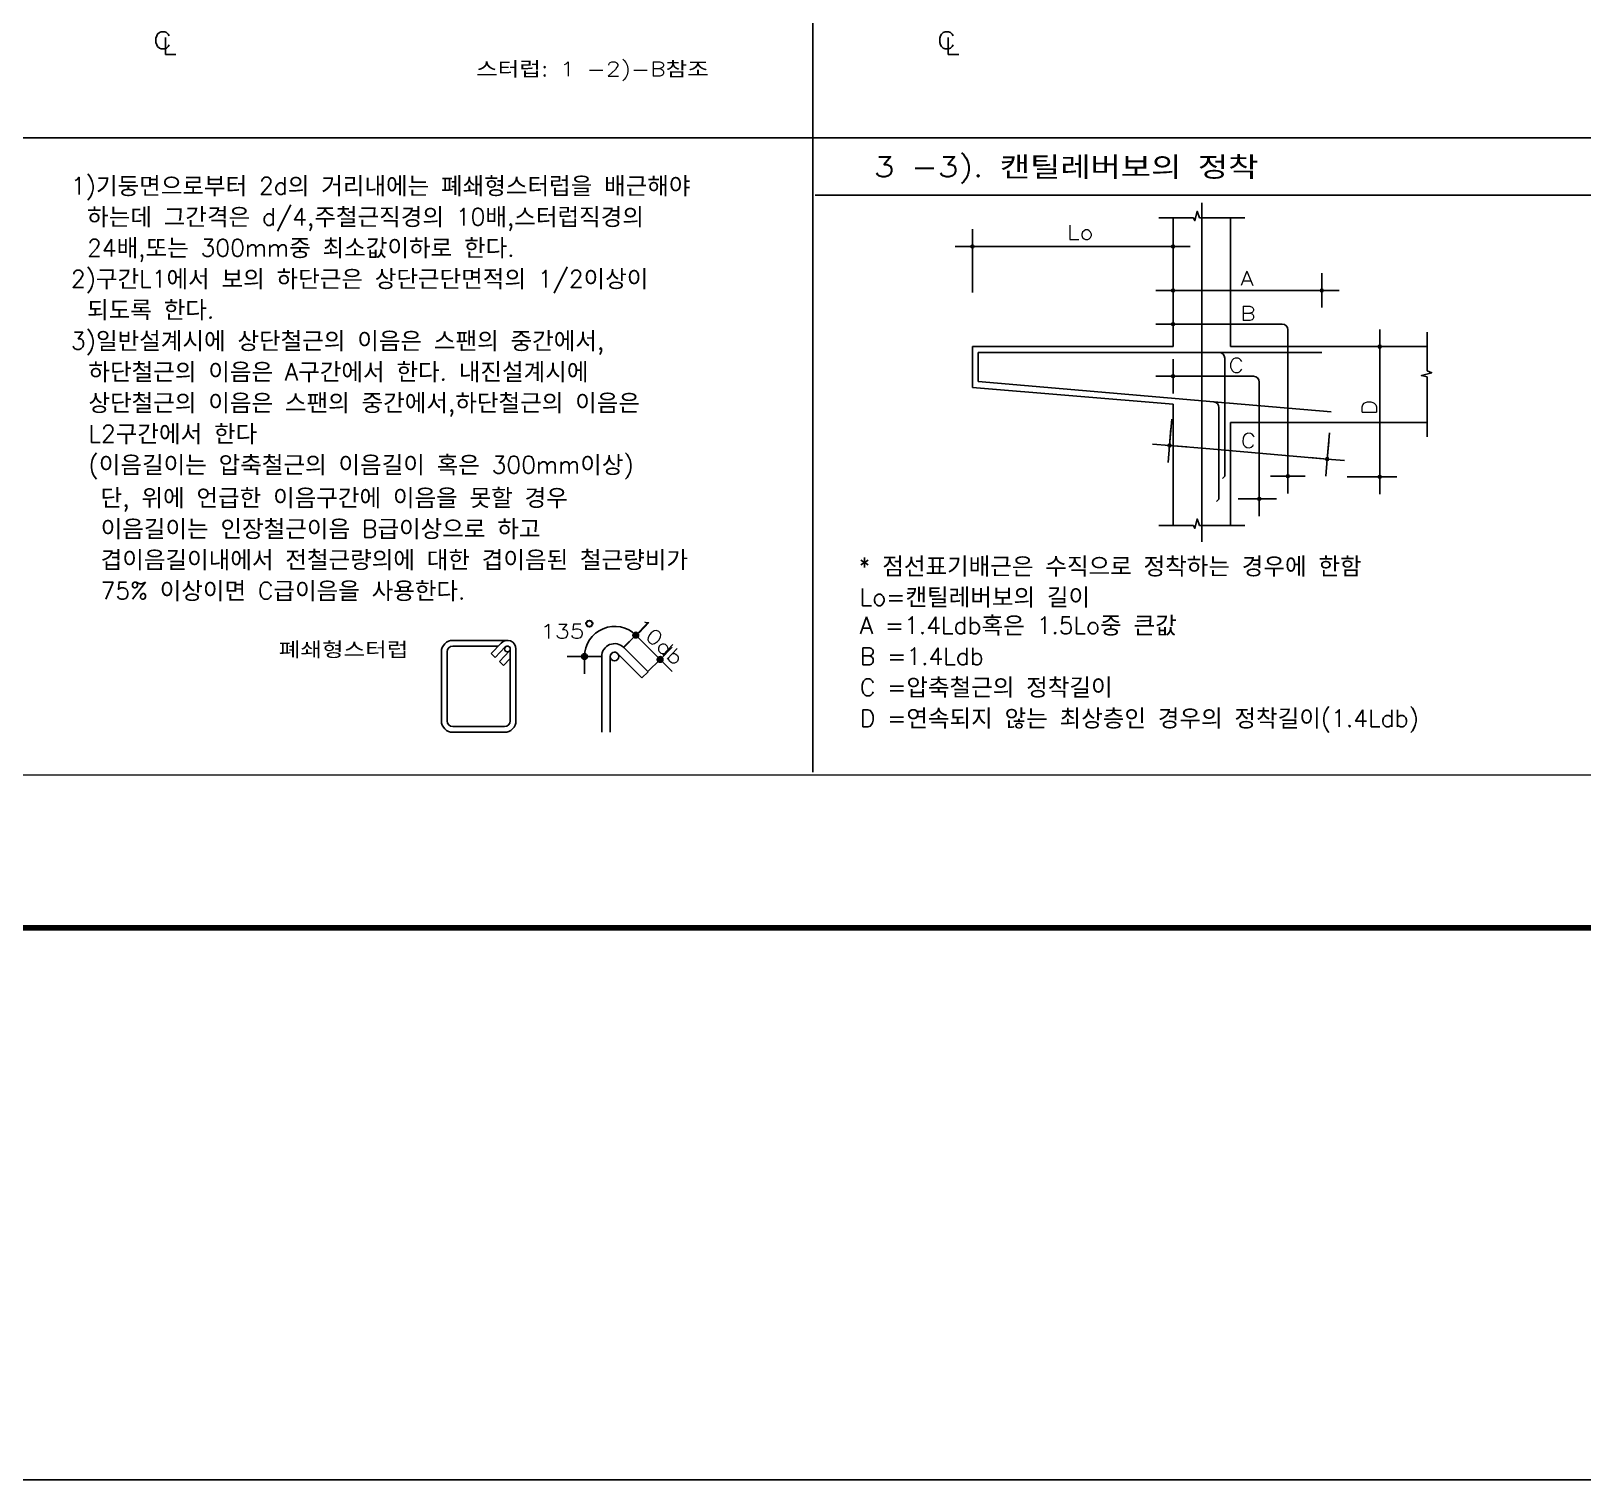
# Model space of a CAD drawing. Header units: millimetres. Extents: x 2237537 to 2823092, y 532110 to 734861.
# Drawn here: x 2576003 to 2597510, y 532110 to 552192 of the extents above; entities that cross this region are included whole.
import ezdxf
from ezdxf.lldxf.tags import DXFTag

# ---------------------------------------------------------------- set-up
doc = ezdxf.new("R2010")
doc.units = ezdxf.units.MM
doc.header["$LTSCALE"] = 300
doc.header["$MEASUREMENT"] = 0
doc.layers.get('0').update_dxf_attribs({"lineweight": 0})
for name, color, linetype in [('1', 1, 'DASHED'), ('2', 2, 'Continuous'), ('3', 3, 'Continuous'), ('4', 4, 'Continuous'), ('5', 3, 'Continuous'), ('CEN', 1, 'CEN'), ('FORM', 4, 'Continuous')]:
    doc.layers.add(name, color=color, linetype=linetype)
doc.layers.add('text', color=7, linetype='Continuous', lineweight=30)
doc.styles.add('HS', font='romans__.ttf', dxfattribs={"width": 1.1, "bigfont": 'ghs'})
tags = doc.linetypes.add('CEN', pattern=[62, 60, -1, 0, -1]).pattern_tags.tags
tags[10:11] = [DXFTag(74, 4), DXFTag(75, 0), DXFTag(340, '0'), DXFTag(46, 1.0), DXFTag(50, 0.0), DXFTag(44, 0.0), DXFTag(45, 0.0)]
tags[8:9] = [DXFTag(74, 4), DXFTag(75, 0), DXFTag(340, '0'), DXFTag(46, 1.0), DXFTag(50, 0.0), DXFTag(44, 0.0), DXFTag(45, 0.0)]
tags[6:7] = [DXFTag(74, 4), DXFTag(75, 0), DXFTag(340, '0'), DXFTag(46, 1.0), DXFTag(50, 0.0), DXFTag(44, 0.0), DXFTag(45, 0.0)]
tags[4:5] = [DXFTag(74, 4), DXFTag(75, 0), DXFTag(340, '0'), DXFTag(46, 1.0), DXFTag(50, 0.0), DXFTag(44, 0.0), DXFTag(45, 0.0)]
tags = doc.linetypes.add('DASHED', pattern=[3, 2, -1]).pattern_tags.tags
tags[6:7] = [DXFTag(74, 4), DXFTag(75, 0), DXFTag(340, '0'), DXFTag(46, 1.0), DXFTag(50, 0.0), DXFTag(44, 0.0), DXFTag(45, 0.0)]
tags[4:5] = [DXFTag(74, 4), DXFTag(75, 0), DXFTag(340, '0'), DXFTag(46, 1.0), DXFTag(50, 0.0), DXFTag(44, 0.0), DXFTag(45, 0.0)]
tags = doc.linetypes.add('HIDDEN', pattern=[2, 1, -1]).pattern_tags.tags
tags[6:7] = [DXFTag(74, 4), DXFTag(75, 0), DXFTag(340, '0'), DXFTag(46, 1.0), DXFTag(50, 0.0), DXFTag(44, 0.0), DXFTag(45, 0.0)]
tags[4:5] = [DXFTag(74, 4), DXFTag(75, 0), DXFTag(340, '0'), DXFTag(46, 1.0), DXFTag(50, 0.0), DXFTag(44, 0.0), DXFTag(45, 0.0)]

# ---------------------------------------------------------------- blocks, each defined once
blk = doc.blocks.new('P')
at = {"layer": '2'}
for q in [(0, 600), (-600, 0), (600, 0), (0, -600)]:
    blk.add_line((0, 0), q, dxfattribs=at)
at = {"layer": '4'}
for radius in [50, 25]:
    blk.add_circle((0, 0), radius, dxfattribs=at)
blk = doc.blocks.new('FORM')
at = {"layer": 'FORM', "flags": 128}
blk.add_lwpolyline([(162564, 26543), (159542, 26543), (159542, 23521), (162564, 23521), (162564, 58478), (159542, 58478), (159542, 55456), (162564, 55456), (162564, 58478), (115719, 58478), (115719, 55456), (118742, 55456), (118742, 58478), (115719, 58478), (115719, 23521), (118742, 23521), (118742, 26543), (115719, 26543), (115719, 23521), (162564, 23521)], dxfattribs=at)
at = {"layer": 'FORM', "const_width": 37.8}
blk.add_lwpolyline([(120245, 27347), (120245, 54452), (159038, 54452), (159038, 27347)], close=True, dxfattribs=at)

msp = doc.modelspace()

# ---------------------------------------------------------------- linework, layer by layer
at = {"color": 7}
msp.add_line((2617309.5, 541877.1, -1000), (2555008, 541877.1, -1000), dxfattribs=at)
at = {"layer": '1', "color": 7}
for p, q in [((2598018.2, 550710.9, -1000), (2575724.1, 550710.9, -1000)), ((2598018.2, 549915.5, -1000), (2586871.2, 549915.5, -1000))]:
    msp.add_line(p, q, dxfattribs=at)
at = {"layer": '2'}
for p, q in [((2591631.2, 549603.2, -1000), (2592114.5, 549603.2, -1000)), ((2591830.1, 547817, -1000), (2591830.1, 549603.2, -1000)), ((2592197, 549603.2, -1000), (2592824.3, 549603.2, -1000)), ((2589049, 548569.1, -1000), (2589049, 549205.4, -1000)), ((2589049, 549205.4, -1000), (2591830.1, 549205.4, -1000)), ((2591830.1, 548597, -1000), (2593802.6, 548597, -1000)), ((2591830.1, 548129.4, -1000), (2593341.6, 548129.4, -1000)), ((2593421.1, 546020.5, -1000), (2593421.1, 548049.8, -1000)), ((2595353.4, 548015.8, -1000), (2595353.4, 547484, -1000)), ((2589049, 547253.2, -1000), (2589049, 547817, -1000)), ((2589049, 547817, -1000), (2591830.1, 547817, -1000)), ((2594693.7, 545880.8, -1000), (2594693.7, 547817, -1000)), ((2591830.1, 547406.1, -1000), (2592945.7, 547406.1, -1000)), ((2595353.4, 547398.5, -1000), (2595353.4, 546565.7, -1000)), ((2589049, 547253.2, -1000), (2591830.1, 547021.6, -1000)), ((2593025.2, 545516.9, -1000), (2593025.2, 547326.6, -1000)), ((2591830.1, 545339.1, -1000), (2591830.1, 547021.6, -1000)), ((2591811.9, 546809.9, -1000), (2591780.8, 546447.4, -1000)), ((2593966.2, 546260, -1000), (2593997.2, 546622.6, -1000)), ((2591780.8, 546447.4, -1000), (2592337.6, 546399.6, -1000)), ((2592337.6, 546399.6, -1000), (2593966.2, 546260, -1000)), ((2594244.5, 546011.5, -1000), (2594693.7, 546011.5, -1000)), ((2592729.9, 545707.7, -1000), (2593025.2, 545707.7, -1000)), ((2591631.2, 545339.1, -1000), (2592114.5, 545339.1, -1000)), ((2592197, 545339.1, -1000), (2592824.3, 545339.1, -1000)), ((2584383.7, 543819.6, -1000), (2584552.4, 543988.3, -1000)), ((2584383.7, 543819.6, -1000), (2584215, 543650.8, -1000)), ((2584216.1, 543649.7, -1000), (2584383.7, 543819.6, -1000)), ((2584383.7, 543819.6, -1000), (2584552.4, 543650.8, -1000)), ((2584722.3, 543480.9, -1000), (2584385.8, 543817.5, -1000)), ((2583672.9, 543522.2, -1000), (2583434.3, 543522.2, -1000)), ((2583672.9, 543522.2, -1000), (2583672.9, 543283.6, -1000)), ((2583672.9, 543522.2, -1000), (2583911.5, 543522.2, -1000)), ((2584721.1, 543482.1, -1000), (2584889.9, 543650.8, -1000)), ((2584721.1, 543482.1, -1000), (2584552.4, 543313.4, -1000)), ((2584721.1, 543482.1, -1000), (2584889.9, 543313.4, -1000))]:
    msp.add_line(p, q, dxfattribs=at)
at = {"layer": '2', "linetype": 'HIDDEN'}
for p, q in [((2592625.4, 547817, -1000), (2592625.4, 549603.2, -1000)), ((2592625.4, 547817, -1000), (2595353.4, 547817, -1000)), ((2592625.4, 546764.5, -1000), (2595353.4, 546764.5, -1000)), ((2592625.4, 545339.1, -1000), (2592625.4, 546764.5, -1000))]:
    msp.add_line(p, q, dxfattribs=at)
at = {"layer": '2', "elevation": -1000}
for points in [[(2592114.5, 549603.2), (2592131.9, 549561.1), (2592162.9, 549693), (2592197, 549603.2)], [(2595353.4, 547484), (2595414.3, 547455.7), (2595271.6, 547415.8), (2595353.4, 547398.5)], [(2592114.5, 545339.1), (2592131.9, 545297), (2592162.9, 545428.8), (2592197, 545339.1)]]:
    msp.add_lwpolyline(points, dxfattribs=at)
at = {"layer": '2'}
for centre, radius, start, end in [((2593341.6, 548049.8, -1000), 79.5, 0, 90), ((2592945.7, 547326.6, -1000), 79.5, 0, 90), ((2584090.5, 543522.2, -1000), 417.6, 45, 180)]:
    msp.add_arc(centre, radius, start, end, dxfattribs=at)
at = {"layer": '3', "color": 7}
msp.add_line((2586839.6, 576679.7, -1000), (2586839.6, 541919.1, -1000), dxfattribs=at)
at = {"layer": '4'}
for p, q in [((2589128.6, 547332.7, -1000), (2589128.6, 547737.4, -1000)), ((2589128.6, 547737.4, -1000), (2592466.3, 547737.4, -1000)), ((2592466.3, 547737.4, -1000), (2593892.9, 547737.4, -1000)), ((2589128.6, 547332.7, -1000), (2592393.6, 547052.8, -1000)), ((2592393.6, 547052.8, -1000), (2594022.2, 546913.3, -1000)), ((2582604.5, 543746.3, -1000), (2581848.9, 543746.3, -1000)), ((2582518.3, 543709.6, -1000), (2582378.6, 543563.8, -1000)), ((2581689.8, 543587.3, -1000), (2581689.8, 542631.1, -1000)), ((2581769.3, 543587.3, -1000), (2581769.3, 542631.1, -1000)), ((2582477.3, 543666.8, -1000), (2581848.9, 543666.8, -1000)), ((2582378.6, 543563.8, -1000), (2582436, 543508.7, -1000)), ((2582575.8, 543654.6, -1000), (2582436, 543508.7, -1000)), ((2582633.2, 543599.5, -1000), (2582493.4, 543453.7, -1000)), ((2582644.2, 543496.1, -1000), (2582550.9, 543398.7, -1000)), ((2582644.2, 542631.1, -1000), (2582644.2, 543627, -1000)), ((2582723.8, 542631.1, -1000), (2582723.8, 543627, -1000)), ((2583911.5, 542472, -1000), (2583911.5, 543522.2, -1000)), ((2584030.8, 542472, -1000), (2584030.8, 543522.2, -1000)), ((2584469.8, 543227.3, -1000), (2584132.7, 543564.4, -1000)), ((2584553.6, 543312.2, -1000), (2584217, 543648.8, -1000)), ((2582550.9, 543398.7, -1000), (2582493.4, 543453.7, -1000)), ((2584469.8, 543227.3, -1000), (2584553.6, 543312.2, -1000)), ((2581848.9, 542551.6, -1000), (2582564.7, 542551.6, -1000)), ((2581848.9, 542472, -1000), (2582564.7, 542472, -1000))]:
    msp.add_line(p, q, dxfattribs=at)
at = {"layer": '4', "linetype": 'HIDDEN'}
for p, q in [((2592545.9, 546021.6, -1000), (2592545.9, 547657.9, -1000)), ((2592466.3, 545704.7, -1000), (2592466.3, 546973.6, -1000)), ((2592514.3, 545990.5, -1000), (2592545.9, 546021.6, -1000)), ((2592431.9, 545673.2, -1000), (2592466.3, 545704.7, -1000))]:
    msp.add_line(p, q, dxfattribs=at)
at = {"layer": '4'}
for centre, radius in [((2584383.7, 543819.6, -1000), 39.8), ((2584383.7, 543819.6, -1000), 29.8), ((2584383.7, 543819.6, -1000), 19.9), ((2584383.7, 543819.6, -1000), 9.94), ((2582604.5, 543627, -1000), 39.8), ((2583672.9, 543522.2, -1000), 39.8), ((2583672.9, 543522.2, -1000), 29.8), ((2583672.9, 543522.2, -1000), 19.9), ((2583672.9, 543522.2, -1000), 9.94), ((2584090.5, 543522.2, -1000), 59.7), ((2584721.1, 543482.1, -1000), 39.8), ((2584721.1, 543482.1, -1000), 29.8), ((2584721.1, 543482.1, -1000), 19.9), ((2584721.1, 543482.1, -1000), 9.94)]:
    msp.add_circle(centre, radius, dxfattribs=at)
at = {"layer": '4', "linetype": 'HIDDEN'}
for centre, end in [((2592466.3, 547657.9, -1000), 90), ((2592386.8, 546973.6, -1000), 85.10082)]:
    msp.add_arc(centre, 79.5, 0, end, dxfattribs=at)
at = {"layer": '4'}
for centre, radius, start, end in [((2581848.9, 543587.3, -1000), 159.1, 90, 180), ((2582604.5, 543627, -1000), 119.3, 0, 136.21888), ((2581848.9, 543587.3, -1000), 79.5, 90, 180), ((2582604.5, 543627, -1000), 39.8, 0, 136.21888), ((2584090.5, 543522.2, -1000), 179, 45, 180), ((2584090.5, 543522.2, -1000), 59.7, 45, 180), ((2581848.9, 542631.1, -1000), 159.1, 180, 270), ((2581848.9, 542631.1, -1000), 79.5, 180, 270), ((2582564.7, 542631.1, -1000), 79.5, 270, 0), ((2582564.7, 542631.1, -1000), 159.1, 270, 0)]:
    msp.add_arc(centre, radius, start, end, dxfattribs=at)
at = {"layer": 'CEN', "linetype": 'CEN'}
msp.add_line((2592227.7, 545110.9, -1000), (2592227.7, 549809.7, -1000), dxfattribs=at)
at = {"layer": 'text'}
msp.add_circle((2583740.7, 543977.9, -1000), 43.6, dxfattribs=at)

# ---------------------------------------------------------------- block references
at = {"xscale": 2, "yscale": 2, "zscale": 2}
msp.add_blockref('FORM', (2310586.8, 485067.7), dxfattribs=at)
at = {"layer": '2', "xscale": -0.39768529497087, "yscale": 0.39768529497087, "zscale": 0.3976852949999738, "rotation": 180}
msp.add_blockref('P', (2589049, 549205.4, -1000), dxfattribs=at)
at = {"layer": '2', "xscale": 0.39768529497087, "yscale": 0.39768529497087, "zscale": 0.3976852949999738}
for p in [(2591830.1, 549205.4, -1000), (2591830.1, 548597, -1000), (2593891, 548597, -1000), (2591830.1, 548129.4, -1000), (2591830.1, 547406.1, -1000)]:
    msp.add_blockref('P', p, dxfattribs=at)
at = {"layer": '5', "xscale": 0.39768529497087, "yscale": 0.39768529497087, "zscale": 0.3976852949999738}
for p in [(2594693.7, 547817, -1000), (2593421.1, 546020.5, -1000), (2594693.7, 546011.5, -1000), (2593025.2, 545707.7, -1000)]:
    msp.add_blockref('P', p, dxfattribs=at)
at = {"layer": '5', "yscale": 0.39768529497087, "zscale": 0.3976852949999738}
for p, xscale, rotation in [((2591780.8, 546447.4, -1000), 0.3976852950162252, 355.1008230465553), ((2593966.2, 546260, -1000), 0.3976852950062831, 175.1008230632663)]:
    msp.add_blockref('P', p, dxfattribs=dict(at, xscale=xscale, rotation=rotation))

# ---------------------------------------------------------------- texts
at = {"layer": '1', "color": 4, "style": 'HS', "width": 1.2}
msp.add_text('3 -3). 캔틸레버보의 정착', height=278.38, dxfattribs=at).set_placement((2587682.7, 550170.7, -1000))
at = {"layer": 'text', "style": 'HS', "width": 1.2}
for s, height, p in [('C', 238.6, (2577696.2, 551943.7, -1000)), ('L', 238.6, (2577815.5, 551864.2, -1000)), ('C', 238.6, (2588559.9, 551943.7, -1000)), ('L', 238.6, (2588663.2, 551864.2, -1000)), ('스터럽: 1 -2)-B참조', 198.843, (2582171.1, 551565.9, -1000)), ('Lo', 198.84, (2590360.5, 549301.5, -1000)), ('A', 198.8, (2592761.3, 548663.1, -1000)), ('B', 198.8, (2592761.3, 548177.4, -1000)), ('C', 198.8, (2592596.9, 547457.8, -1000)), ('135', 198.84, (2583060.3, 543774.1, -1000)), ('폐쇄형스터럽', 198.84, (2579436.2, 543520.3, -1000))]:
    msp.add_text(s, height=height, dxfattribs=at).set_placement(p)
at = {"layer": 'text', "style": 'HS'}
for s, height, p in [('1)기둥면으로부터 2d의 거리내에는 폐쇄형스터럽을 배근해야', 238.611, (2576555.3, 549926.5, -1000)), ('  하는데 그간격은 d/4,주철근직경의 10배,스터럽직경의', 238.611, (2576452.8, 549497, -1000)), ('  24배,또는 300mm중 최소값이하로 한다.', 238.611, (2576452.8, 549067.5, -1000)), ('2)구간L1에서 보의 하단근은 상단근단면적의 1/2이상이 ', 238.611, (2576555.3, 548638, -1000)), ('  되도록 한다.', 238.61, (2576452.8, 548208.5, -1000)), ('3)일반설계시에 상단철근의 이음은 스팬의 중간에서,', 238.611, (2576555.3, 547779, -1000)), ('  하단철근의 이음은 A구간에서 한다. 내진설계시에 ', 238.611, (2576471.2, 547349.5, -1000)), ('  상단철근의 이음은 스팬의 중간에서,하단철근의 이음은', 238.611, (2576471.2, 546920, -1000)), ('  L2구간에서 한다', 238.611, (2576471.2, 546490.5, -1000)), ('  (이음길이는 압축철근의 이음길이 혹은 300mm이상)', 238.611, (2576471.2, 546061, -1000)), ('단, 위에 언급한 이음구간에 이음을 못할 경우', 238.611, (2576967.6, 545603.6, -1000)), ('이음길이는 인장철근이음 B급이상으로 하고', 238.611, (2576967.6, 545174.1, -1000)), ('겹이음길이내에서 전철근량의에 대한 겹이음된 철근량비가', 238.611, (2576967.6, 544744.6, -1000)), ('* 점선표기배근은 수직으로 정착하는 경우에 한함', 238.611, (2587472.7, 544654.9, -1000)), ('75% 이상이면 C급이음을 사용한다.', 238.611, (2576967.6, 544315.1, -1000)), ('Lo=캔틸레버보의 길이', 238.611, (2587487.1, 544227.3, -1000)), ('A =1.4Ldb혹은 1.5Lo중 큰값', 238.611, (2587489.1, 543835.7, -1000)), ('B =1.4Ldb', 238.61, (2587489.1, 543406.2, -1000)), ('C =압축철근의 정착길이', 238.611, (2587489.1, 542976.7, -1000)), ('D =연속되지 않는 최상층인 경우의 정착길이(1.4Ldb)', 238.611, (2587489.1, 542547.2, -1000))]:
    msp.add_text(s, height=height, dxfattribs=at).set_placement(p)
at = {"layer": 'text', "style": 'HS', "width": 1.2}
for s, height, rotation, p in [('D', 198.8, 90, (2594647.3, 546868.5, -1000)), ('C', 198.8, 355.25363, (2592758.9, 546428, -1000)), ('10db', 198.84, 316.98577, (2584348.7, 543926.2, -1000))]:
    msp.add_text(s, height=height, rotation=rotation, dxfattribs=at).set_placement(p)

doc.saveas('drawing.dxf')
